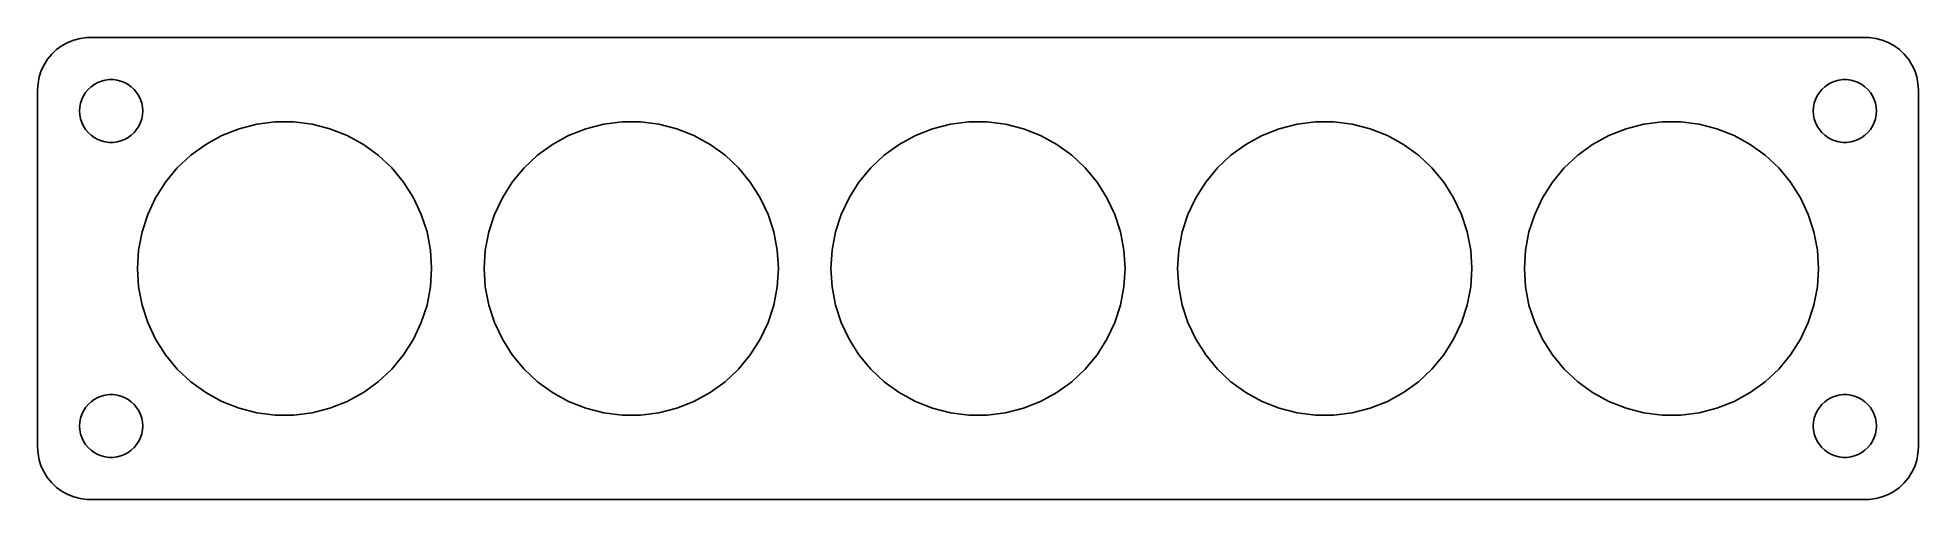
# Model space of a CAD drawing. Header units: metres. Extents: x -90 to 90, y -22 to 22.
import ezdxf

# ---------------------------------------------------------------- set-up
doc = ezdxf.new("R2010")
doc.units = ezdxf.units.M

msp = doc.modelspace()

# ---------------------------------------------------------------- linework, layer by layer
for p, q in [((-86.6289, 21.5241), (-87.1791, 21.2216)), ((-86.0451, 21.7553), (-86.6289, 21.5241)), ((-85.4369, 21.9114), (-86.0451, 21.7553)), ((-84.8139, 21.9901), (-85.4369, 21.9114)), ((84.8139, 21.9901), (-84.8139, 21.9901)), ((85.4369, 21.9114), (84.8139, 21.9901)), ((86.0451, 21.7553), (85.4369, 21.9114)), ((86.6289, 21.5241), (86.0451, 21.7553)), ((87.1791, 21.2216), (86.6289, 21.5241)), ((-88.5451, 19.9389), (-88.8815, 19.4088)), ((-88.1448, 20.4227), (-88.5451, 19.9389)), ((-87.6871, 20.8526), (-88.1448, 20.4227)), ((-87.1791, 21.2216), (-87.6871, 20.8526)), ((87.6871, 20.8526), (87.1791, 21.2216)), ((88.1448, 20.4227), (87.6871, 20.8526)), ((88.5451, 19.9389), (88.1448, 20.4227)), ((88.8815, 19.4088), (88.5451, 19.9389)), ((-89.3429, 18.2434), (-89.4606, 17.6267)), ((-89.1489, 18.8406), (-89.3429, 18.2434)), ((-88.8815, 19.4088), (-89.1489, 18.8406)), ((-83.427, 17.8532), (-83.0621, 17.9469)), ((-83.0621, 17.9469), (-82.6884, 17.9941)), ((-82.6884, 17.9941), (-82.3116, 17.9941)), ((-82.3116, 17.9941), (-81.9379, 17.9469)), ((-81.9379, 17.9469), (-81.573, 17.8532)), ((81.573, 17.8532), (81.9379, 17.9469)), ((81.9379, 17.9469), (82.3116, 17.9941)), ((82.3116, 17.9941), (82.6884, 17.9941)), ((82.6884, 17.9941), (83.0621, 17.9469)), ((83.0621, 17.9469), (83.427, 17.8532)), ((89.1489, 18.8406), (88.8815, 19.4088)), ((89.3429, 18.2434), (89.1489, 18.8406)), ((89.4606, 17.6267), (89.3429, 18.2434)), ((-89.4606, 17.6267), (-89.5, 17)), ((-89.5, 17), (-89.5, -17)), ((-85.2893, 16.1044), (-85.1289, 16.4453)), ((-85.1289, 16.4453), (-84.927, 16.7634)), ((-84.927, 16.7634), (-84.6869, 17.0536)), ((-84.6869, 17.0536), (-84.4123, 17.3115)), ((-84.4123, 17.3115), (-84.1075, 17.533)), ((-84.1075, 17.533), (-83.7773, 17.7145)), ((-83.7773, 17.7145), (-83.427, 17.8532)), ((-81.573, 17.8532), (-81.2227, 17.7145)), ((-81.2227, 17.7145), (-80.8925, 17.533)), ((-80.8925, 17.533), (-80.5877, 17.3115)), ((-80.5877, 17.3115), (-80.3131, 17.0536)), ((-80.3131, 17.0536), (-80.073, 16.7634)), ((-80.073, 16.7634), (-79.8711, 16.4453)), ((-79.8711, 16.4453), (-79.7107, 16.1044)), ((79.7107, 16.1044), (79.8711, 16.4453)), ((79.8711, 16.4453), (80.073, 16.7634)), ((80.073, 16.7634), (80.3131, 17.0536)), ((80.3131, 17.0536), (80.5877, 17.3115)), ((80.5877, 17.3115), (80.8925, 17.533)), ((80.8925, 17.533), (81.2227, 17.7145)), ((81.2227, 17.7145), (81.573, 17.8532)), ((83.427, 17.8532), (83.7773, 17.7145)), ((83.7773, 17.7145), (84.1075, 17.533)), ((84.1075, 17.533), (84.4123, 17.3115)), ((84.4123, 17.3115), (84.6869, 17.0536)), ((84.6869, 17.0536), (84.927, 16.7634)), ((84.927, 16.7634), (85.1289, 16.4453)), ((85.1289, 16.4453), (85.2893, 16.1044)), ((89.5, 17), (89.4606, 17.6267)), ((89.5, -17), (89.5, 17)), ((-85.5, 15), (-85.4763, 15.376)), ((-85.4763, 14.624), (-85.5, 15)), ((-85.4763, 15.376), (-85.4057, 15.7461)), ((-85.4057, 14.2539), (-85.4763, 14.624)), ((-85.4057, 15.7461), (-85.2893, 16.1044)), ((-79.7107, 16.1044), (-79.5943, 15.7461)), ((-79.5943, 15.7461), (-79.5237, 15.376)), ((-79.5237, 14.624), (-79.5943, 14.2539)), ((-79.5237, 15.376), (-79.5, 15)), ((-79.5, 15), (-79.5237, 14.624)), ((79.5, 15), (79.5237, 15.376)), ((79.5237, 14.624), (79.5, 15)), ((79.5237, 15.376), (79.5943, 15.7461)), ((79.5943, 14.2539), (79.5237, 14.624)), ((79.5943, 15.7461), (79.7107, 16.1044)), ((85.2893, 16.1044), (85.4057, 15.7461)), ((85.4057, 15.7461), (85.4763, 15.376)), ((85.4763, 14.624), (85.4057, 14.2539)), ((85.4763, 15.376), (85.5, 15)), ((85.5, 15), (85.4763, 14.624)), ((-85.2893, 13.8956), (-85.4057, 14.2539)), ((-85.1289, 13.5547), (-85.2893, 13.8956)), ((-84.927, 13.2366), (-85.1289, 13.5547)), ((-84.6869, 12.9464), (-84.927, 13.2366)), ((-84.4123, 12.6884), (-84.6869, 12.9464)), ((-84.1075, 12.467), (-84.4123, 12.6884)), ((-80.5877, 12.6884), (-80.8925, 12.467)), ((-80.3131, 12.9464), (-80.5877, 12.6884)), ((-80.073, 13.2366), (-80.3131, 12.9464)), ((-79.8711, 13.5547), (-80.073, 13.2366)), ((-79.7107, 13.8956), (-79.8711, 13.5547)), ((-79.5943, 14.2539), (-79.7107, 13.8956)), ((-73.5016, 11.8206), (-71.9609, 12.6676)), ((-71.9609, 12.6676), (-70.3262, 13.3148)), ((-70.3262, 13.3148), (-68.6233, 13.752)), ((-68.6233, 13.752), (-66.8791, 13.9724)), ((-66.8791, 13.9724), (-65.1209, 13.9724)), ((-65.1209, 13.9724), (-63.3767, 13.752)), ((-63.3767, 13.752), (-61.6738, 13.3148)), ((-61.6738, 13.3148), (-60.0391, 12.6676)), ((-60.0391, 12.6676), (-58.4984, 11.8206)), ((-40.5016, 11.8206), (-38.9609, 12.6676)), ((-38.9609, 12.6676), (-37.3262, 13.3148)), ((-37.3262, 13.3148), (-35.6233, 13.752)), ((-35.6233, 13.752), (-33.8791, 13.9724)), ((-33.8791, 13.9724), (-32.1209, 13.9724)), ((-32.1209, 13.9724), (-30.3766, 13.752)), ((-30.3766, 13.752), (-28.6738, 13.3148)), ((-28.6738, 13.3148), (-27.0391, 12.6676)), ((-27.0391, 12.6676), (-25.4984, 11.8206)), ((-7.50157, 11.8206), (-5.96091, 12.6676)), ((-5.96091, 12.6676), (-4.32623, 13.3148)), ((-4.32623, 13.3148), (-2.62334, 13.752)), ((-2.62334, 13.752), (-0.87906, 13.9724)), ((-0.87906, 13.9724), (0.87906, 13.9724)), ((0.87906, 13.9724), (2.62334, 13.752)), ((2.62334, 13.752), (4.32623, 13.3148)), ((4.32623, 13.3148), (5.96091, 12.6676)), ((5.96091, 12.6676), (7.50157, 11.8206)), ((25.4984, 11.8206), (27.0391, 12.6676)), ((27.0391, 12.6676), (28.6738, 13.3148)), ((28.6738, 13.3148), (30.3766, 13.752)), ((30.3766, 13.752), (32.1209, 13.9724)), ((32.1209, 13.9724), (33.8791, 13.9724)), ((33.8791, 13.9724), (35.6233, 13.752)), ((35.6233, 13.752), (37.3262, 13.3148)), ((37.3262, 13.3148), (38.9609, 12.6676)), ((38.9609, 12.6676), (40.5016, 11.8206)), ((58.4984, 11.8206), (60.0391, 12.6676)), ((60.0391, 12.6676), (61.6738, 13.3148)), ((61.6738, 13.3148), (63.3767, 13.752)), ((63.3767, 13.752), (65.1209, 13.9724)), ((65.1209, 13.9724), (66.8791, 13.9724)), ((66.8791, 13.9724), (68.6233, 13.752)), ((68.6233, 13.752), (70.3262, 13.3148)), ((70.3262, 13.3148), (71.9609, 12.6676)), ((71.9609, 12.6676), (73.5016, 11.8206)), ((79.7107, 13.8956), (79.5943, 14.2539)), ((79.8711, 13.5547), (79.7107, 13.8956)), ((80.073, 13.2366), (79.8711, 13.5547)), ((80.3131, 12.9464), (80.073, 13.2366)), ((80.5877, 12.6884), (80.3131, 12.9464)), ((80.8925, 12.467), (80.5877, 12.6884)), ((84.4123, 12.6884), (84.1075, 12.467)), ((84.6869, 12.9464), (84.4123, 12.6884)), ((84.927, 13.2366), (84.6869, 12.9464)), ((85.1289, 13.5547), (84.927, 13.2366)), ((85.2893, 13.8956), (85.1289, 13.5547)), ((85.4057, 14.2539), (85.2893, 13.8956)), ((-83.7773, 12.2855), (-84.1075, 12.467)), ((-83.427, 12.1468), (-83.7773, 12.2855)), ((-83.0621, 12.0531), (-83.427, 12.1468)), ((-82.6884, 12.0059), (-83.0621, 12.0531)), ((-82.3116, 12.0059), (-82.6884, 12.0059)), ((-81.9379, 12.0531), (-82.3116, 12.0059)), ((-81.573, 12.1468), (-81.9379, 12.0531)), ((-81.2227, 12.2855), (-81.573, 12.1468)), ((-80.8925, 12.467), (-81.2227, 12.2855)), ((-76.2056, 9.58365), (-74.9239, 10.7872)), ((-74.9239, 10.7872), (-73.5016, 11.8206)), ((-58.4984, 11.8206), (-57.0761, 10.7872)), ((-57.0761, 10.7872), (-55.7944, 9.58365)), ((-43.2056, 9.58365), (-41.9239, 10.7872)), ((-41.9239, 10.7872), (-40.5016, 11.8206)), ((-25.4984, 11.8206), (-24.0761, 10.7872)), ((-24.0761, 10.7872), (-22.7944, 9.58365)), ((-10.2056, 9.58365), (-8.92393, 10.7872)), ((-8.92393, 10.7872), (-7.50157, 11.8206)), ((7.50157, 11.8206), (8.92393, 10.7872)), ((8.92393, 10.7872), (10.2056, 9.58365)), ((22.7944, 9.58365), (24.0761, 10.7872)), ((24.0761, 10.7872), (25.4984, 11.8206)), ((40.5016, 11.8206), (41.9239, 10.7872)), ((41.9239, 10.7872), (43.2056, 9.58365)), ((55.7944, 9.58365), (57.0761, 10.7872)), ((57.0761, 10.7872), (58.4984, 11.8206)), ((73.5016, 11.8206), (74.9239, 10.7872)), ((74.9239, 10.7872), (76.2056, 9.58365)), ((81.2227, 12.2855), (80.8925, 12.467)), ((81.573, 12.1468), (81.2227, 12.2855)), ((81.9379, 12.0531), (81.573, 12.1468)), ((82.3116, 12.0059), (81.9379, 12.0531)), ((82.6884, 12.0059), (82.3116, 12.0059)), ((83.0621, 12.0531), (82.6884, 12.0059)), ((83.427, 12.1468), (83.0621, 12.0531)), ((83.7773, 12.2855), (83.427, 12.1468)), ((84.1075, 12.467), (83.7773, 12.2855)), ((-77.3262, 8.22899), (-76.2056, 9.58365)), ((-55.7944, 9.58365), (-54.6738, 8.22899)), ((-44.3262, 8.22899), (-43.2056, 9.58365)), ((-22.7944, 9.58365), (-21.6738, 8.22899)), ((-11.3262, 8.22899), (-10.2056, 9.58365)), ((10.2056, 9.58365), (11.3262, 8.22899)), ((21.6738, 8.22899), (22.7944, 9.58365)), ((43.2056, 9.58365), (44.3262, 8.22899)), ((54.6738, 8.22899), (55.7944, 9.58365)), ((76.2056, 9.58365), (77.3262, 8.22899)), ((-78.2683, 6.74454), (-77.3262, 8.22899)), ((-54.6738, 8.22899), (-53.7317, 6.74454)), ((-45.2683, 6.74454), (-44.3262, 8.22899)), ((-21.6738, 8.22899), (-20.7317, 6.74454)), ((-12.2683, 6.74454), (-11.3262, 8.22899)), ((11.3262, 8.22899), (12.2683, 6.74454)), ((20.7317, 6.74454), (21.6738, 8.22899)), ((44.3262, 8.22899), (45.2683, 6.74454)), ((53.7317, 6.74454), (54.6738, 8.22899)), ((77.3262, 8.22899), (78.2683, 6.74454)), ((-79.0169, 5.15373), (-78.2683, 6.74454)), ((-53.7317, 6.74454), (-52.9831, 5.15373)), ((-46.0169, 5.15373), (-45.2683, 6.74454)), ((-20.7317, 6.74454), (-19.9831, 5.15373)), ((-13.0169, 5.15373), (-12.2683, 6.74454)), ((12.2683, 6.74454), (13.0169, 5.15373)), ((19.9831, 5.15373), (20.7317, 6.74454)), ((45.2683, 6.74454), (46.0169, 5.15373)), ((52.9831, 5.15373), (53.7317, 6.74454)), ((78.2683, 6.74454), (79.0169, 5.15373)), ((-79.5602, 3.48164), (-79.0169, 5.15373)), ((-52.9831, 5.15373), (-52.4398, 3.48164)), ((-46.5602, 3.48164), (-46.0169, 5.15373)), ((-19.9831, 5.15373), (-19.4398, 3.48164)), ((-13.5602, 3.48164), (-13.0169, 5.15373)), ((13.0169, 5.15373), (13.5602, 3.48164)), ((19.4398, 3.48164), (19.9831, 5.15373)), ((46.0169, 5.15373), (46.5602, 3.48164)), ((52.4398, 3.48164), (52.9831, 5.15373)), ((79.0169, 5.15373), (79.5602, 3.48164)), ((-79.8896, 1.75465), (-79.5602, 3.48164)), ((-52.4398, 3.48164), (-52.1104, 1.75465)), ((-46.8896, 1.75465), (-46.5602, 3.48164)), ((-19.4398, 3.48164), (-19.1104, 1.75465)), ((-13.8896, 1.75465), (-13.5602, 3.48164)), ((13.5602, 3.48164), (13.8896, 1.75465)), ((19.1104, 1.75465), (19.4398, 3.48164)), ((46.5602, 3.48164), (46.8896, 1.75465)), ((52.1104, 1.75465), (52.4398, 3.48164)), ((79.5602, 3.48164), (79.8896, 1.75465)), ((-80, 0), (-79.8896, 1.75465)), ((-79.8896, -1.75465), (-80, 0)), ((-52.1104, 1.75465), (-52, 0)), ((-52, 0), (-52.1104, -1.75465)), ((-47, 0), (-46.8896, 1.75465)), ((-46.8896, -1.75465), (-47, 0)), ((-19.1104, 1.75465), (-19, 0)), ((-19, 0), (-19.1104, -1.75465)), ((-14, 0), (-13.8896, 1.75465)), ((-13.8896, -1.75465), (-14, 0)), ((13.8896, 1.75465), (14, 0)), ((14, 0), (13.8896, -1.75465)), ((19, 0), (19.1104, 1.75465)), ((19.1104, -1.75465), (19, 0)), ((46.8896, 1.75465), (47, 0)), ((47, 0), (46.8896, -1.75465)), ((52, 0), (52.1104, 1.75465)), ((52.1104, -1.75465), (52, 0)), ((79.8896, 1.75465), (80, 0)), ((80, 0), (79.8896, -1.75465)), ((-79.5602, -3.48164), (-79.8896, -1.75465)), ((-52.1104, -1.75465), (-52.4398, -3.48164)), ((-46.5602, -3.48164), (-46.8896, -1.75465)), ((-19.1104, -1.75465), (-19.4398, -3.48164)), ((-13.5602, -3.48164), (-13.8896, -1.75465)), ((13.8896, -1.75465), (13.5602, -3.48164)), ((19.4398, -3.48164), (19.1104, -1.75465)), ((46.8896, -1.75465), (46.5602, -3.48164)), ((52.4398, -3.48164), (52.1104, -1.75465)), ((79.8896, -1.75465), (79.5602, -3.48164)), ((-79.0169, -5.15373), (-79.5602, -3.48164)), ((-52.4398, -3.48164), (-52.9831, -5.15373)), ((-46.0169, -5.15373), (-46.5602, -3.48164)), ((-19.4398, -3.48164), (-19.9831, -5.15373)), ((-13.0169, -5.15373), (-13.5602, -3.48164)), ((13.5602, -3.48164), (13.0169, -5.15373)), ((19.9831, -5.15373), (19.4398, -3.48164)), ((46.5602, -3.48164), (46.0169, -5.15373)), ((52.9831, -5.15373), (52.4398, -3.48164)), ((79.5602, -3.48164), (79.0169, -5.15373)), ((-78.2683, -6.74454), (-79.0169, -5.15373)), ((-52.9831, -5.15373), (-53.7317, -6.74454)), ((-45.2683, -6.74454), (-46.0169, -5.15373)), ((-19.9831, -5.15373), (-20.7317, -6.74454)), ((-12.2683, -6.74454), (-13.0169, -5.15373)), ((13.0169, -5.15373), (12.2683, -6.74454)), ((20.7317, -6.74454), (19.9831, -5.15373)), ((46.0169, -5.15373), (45.2683, -6.74454)), ((53.7317, -6.74454), (52.9831, -5.15373)), ((79.0169, -5.15373), (78.2683, -6.74454)), ((-77.3262, -8.22899), (-78.2683, -6.74454)), ((-53.7317, -6.74454), (-54.6738, -8.22899)), ((-44.3262, -8.22899), (-45.2683, -6.74454)), ((-20.7317, -6.74454), (-21.6738, -8.22899)), ((-11.3262, -8.22899), (-12.2683, -6.74454)), ((12.2683, -6.74454), (11.3262, -8.22899)), ((21.6738, -8.22899), (20.7317, -6.74454)), ((45.2683, -6.74454), (44.3262, -8.22899)), ((54.6738, -8.22899), (53.7317, -6.74454)), ((78.2683, -6.74454), (77.3262, -8.22899)), ((-76.2056, -9.58365), (-77.3262, -8.22899)), ((-54.6738, -8.22899), (-55.7944, -9.58365)), ((-43.2056, -9.58365), (-44.3262, -8.22899)), ((-21.6738, -8.22899), (-22.7944, -9.58365)), ((-10.2056, -9.58365), (-11.3262, -8.22899)), ((11.3262, -8.22899), (10.2056, -9.58365)), ((22.7944, -9.58365), (21.6738, -8.22899)), ((44.3262, -8.22899), (43.2056, -9.58365)), ((55.7944, -9.58365), (54.6738, -8.22899)), ((77.3262, -8.22899), (76.2056, -9.58365)), ((-74.9239, -10.7872), (-76.2056, -9.58365)), ((-55.7944, -9.58365), (-57.0761, -10.7872)), ((-41.9239, -10.7872), (-43.2056, -9.58365)), ((-22.7944, -9.58365), (-24.0761, -10.7872)), ((-8.92393, -10.7872), (-10.2056, -9.58365)), ((10.2056, -9.58365), (8.92393, -10.7872)), ((24.0761, -10.7872), (22.7944, -9.58365)), ((43.2056, -9.58365), (41.9239, -10.7872)), ((57.0761, -10.7872), (55.7944, -9.58365)), ((76.2056, -9.58365), (74.9239, -10.7872)), ((-84.4123, -12.6884), (-84.1075, -12.467)), ((-84.1075, -12.467), (-83.7773, -12.2855)), ((-83.7773, -12.2855), (-83.427, -12.1468)), ((-83.427, -12.1468), (-83.0621, -12.0531)), ((-83.0621, -12.0531), (-82.6884, -12.0059)), ((-82.6884, -12.0059), (-82.3116, -12.0059)), ((-82.3116, -12.0059), (-81.9379, -12.0531)), ((-81.9379, -12.0531), (-81.573, -12.1468)), ((-81.573, -12.1468), (-81.2227, -12.2855)), ((-81.2227, -12.2855), (-80.8925, -12.467)), ((-80.8925, -12.467), (-80.5877, -12.6884)), ((-73.5016, -11.8206), (-74.9239, -10.7872)), ((-71.9609, -12.6676), (-73.5016, -11.8206)), ((-58.4984, -11.8206), (-60.0391, -12.6676)), ((-57.0761, -10.7872), (-58.4984, -11.8206)), ((-40.5016, -11.8206), (-41.9239, -10.7872)), ((-38.9609, -12.6676), (-40.5016, -11.8206)), ((-25.4984, -11.8206), (-27.0391, -12.6676)), ((-24.0761, -10.7872), (-25.4984, -11.8206)), ((-7.50157, -11.8206), (-8.92393, -10.7872)), ((-5.96091, -12.6676), (-7.50157, -11.8206)), ((7.50157, -11.8206), (5.96091, -12.6676)), ((8.92393, -10.7872), (7.50157, -11.8206)), ((25.4984, -11.8206), (24.0761, -10.7872)), ((27.0391, -12.6676), (25.4984, -11.8206)), ((40.5016, -11.8206), (38.9609, -12.6676)), ((41.9239, -10.7872), (40.5016, -11.8206)), ((58.4984, -11.8206), (57.0761, -10.7872)), ((60.0391, -12.6676), (58.4984, -11.8206)), ((73.5016, -11.8206), (71.9609, -12.6676)), ((74.9239, -10.7872), (73.5016, -11.8206)), ((80.5877, -12.6884), (80.8925, -12.467)), ((80.8925, -12.467), (81.2227, -12.2855)), ((81.2227, -12.2855), (81.573, -12.1468)), ((81.573, -12.1468), (81.9379, -12.0531)), ((81.9379, -12.0531), (82.3116, -12.0059)), ((82.3116, -12.0059), (82.6884, -12.0059)), ((82.6884, -12.0059), (83.0621, -12.0531)), ((83.0621, -12.0531), (83.427, -12.1468)), ((83.427, -12.1468), (83.7773, -12.2855)), ((83.7773, -12.2855), (84.1075, -12.467)), ((84.1075, -12.467), (84.4123, -12.6884)), ((-85.4763, -14.624), (-85.4057, -14.2539)), ((-85.4057, -14.2539), (-85.2893, -13.8956)), ((-85.2893, -13.8956), (-85.1289, -13.5547)), ((-85.1289, -13.5547), (-84.927, -13.2366)), ((-84.927, -13.2366), (-84.6869, -12.9464)), ((-84.6869, -12.9464), (-84.4123, -12.6884)), ((-80.5877, -12.6884), (-80.3131, -12.9464)), ((-80.3131, -12.9464), (-80.073, -13.2366)), ((-80.073, -13.2366), (-79.8711, -13.5547)), ((-79.8711, -13.5547), (-79.7107, -13.8956)), ((-79.7107, -13.8956), (-79.5943, -14.2539)), ((-79.5943, -14.2539), (-79.5237, -14.624)), ((-70.3262, -13.3148), (-71.9609, -12.6676)), ((-68.6233, -13.752), (-70.3262, -13.3148)), ((-66.8791, -13.9724), (-68.6233, -13.752)), ((-65.1209, -13.9724), (-66.8791, -13.9724)), ((-63.3767, -13.752), (-65.1209, -13.9724)), ((-61.6738, -13.3148), (-63.3767, -13.752)), ((-60.0391, -12.6676), (-61.6738, -13.3148)), ((-37.3262, -13.3148), (-38.9609, -12.6676)), ((-35.6233, -13.752), (-37.3262, -13.3148)), ((-33.8791, -13.9724), (-35.6233, -13.752)), ((-32.1209, -13.9724), (-33.8791, -13.9724)), ((-30.3766, -13.752), (-32.1209, -13.9724)), ((-28.6738, -13.3148), (-30.3766, -13.752)), ((-27.0391, -12.6676), (-28.6738, -13.3148)), ((-4.32623, -13.3148), (-5.96091, -12.6676)), ((-2.62334, -13.752), (-4.32623, -13.3148)), ((-0.87906, -13.9724), (-2.62334, -13.752)), ((0.87906, -13.9724), (-0.87906, -13.9724)), ((2.62334, -13.752), (0.87906, -13.9724)), ((4.32623, -13.3148), (2.62334, -13.752)), ((5.96091, -12.6676), (4.32623, -13.3148)), ((28.6738, -13.3148), (27.0391, -12.6676)), ((30.3766, -13.752), (28.6738, -13.3148)), ((32.1209, -13.9724), (30.3766, -13.752)), ((33.8791, -13.9724), (32.1209, -13.9724)), ((35.6233, -13.752), (33.8791, -13.9724)), ((37.3262, -13.3148), (35.6233, -13.752)), ((38.9609, -12.6676), (37.3262, -13.3148)), ((61.6738, -13.3148), (60.0391, -12.6676)), ((63.3767, -13.752), (61.6738, -13.3148)), ((65.1209, -13.9724), (63.3767, -13.752)), ((66.8791, -13.9724), (65.1209, -13.9724)), ((68.6233, -13.752), (66.8791, -13.9724)), ((70.3262, -13.3148), (68.6233, -13.752)), ((71.9609, -12.6676), (70.3262, -13.3148)), ((79.5237, -14.624), (79.5943, -14.2539)), ((79.5943, -14.2539), (79.7107, -13.8956)), ((79.7107, -13.8956), (79.8711, -13.5547)), ((79.8711, -13.5547), (80.073, -13.2366)), ((80.073, -13.2366), (80.3131, -12.9464)), ((80.3131, -12.9464), (80.5877, -12.6884)), ((84.4123, -12.6884), (84.6869, -12.9464)), ((84.6869, -12.9464), (84.927, -13.2366)), ((84.927, -13.2366), (85.1289, -13.5547)), ((85.1289, -13.5547), (85.2893, -13.8956)), ((85.2893, -13.8956), (85.4057, -14.2539)), ((85.4057, -14.2539), (85.4763, -14.624)), ((-85.5, -15), (-85.4763, -14.624)), ((-85.4763, -15.376), (-85.5, -15)), ((-85.4057, -15.7461), (-85.4763, -15.376)), ((-85.2893, -16.1044), (-85.4057, -15.7461)), ((-85.1289, -16.4453), (-85.2893, -16.1044)), ((-79.7107, -16.1044), (-79.8711, -16.4453)), ((-79.5943, -15.7461), (-79.7107, -16.1044)), ((-79.5237, -15.376), (-79.5943, -15.7461)), ((-79.5237, -14.624), (-79.5, -15)), ((-79.5, -15), (-79.5237, -15.376)), ((79.5, -15), (79.5237, -14.624)), ((79.5237, -15.376), (79.5, -15)), ((79.5943, -15.7461), (79.5237, -15.376)), ((79.7107, -16.1044), (79.5943, -15.7461)), ((79.8711, -16.4453), (79.7107, -16.1044)), ((85.2893, -16.1044), (85.1289, -16.4453)), ((85.4057, -15.7461), (85.2893, -16.1044)), ((85.4763, -15.376), (85.4057, -15.7461)), ((85.4763, -14.624), (85.5, -15)), ((85.5, -15), (85.4763, -15.376)), ((-89.5, -17), (-89.4606, -17.6267)), ((-89.4606, -17.6267), (-89.3429, -18.2434)), ((-84.927, -16.7634), (-85.1289, -16.4453)), ((-84.6869, -17.0536), (-84.927, -16.7634)), ((-84.4123, -17.3115), (-84.6869, -17.0536)), ((-84.1075, -17.533), (-84.4123, -17.3115)), ((-83.7773, -17.7145), (-84.1075, -17.533)), ((-83.427, -17.8532), (-83.7773, -17.7145)), ((-83.0621, -17.9469), (-83.427, -17.8532)), ((-81.573, -17.8532), (-81.9379, -17.9469)), ((-81.2227, -17.7145), (-81.573, -17.8532)), ((-80.8925, -17.533), (-81.2227, -17.7145)), ((-80.5877, -17.3115), (-80.8925, -17.533)), ((-80.3131, -17.0536), (-80.5877, -17.3115)), ((-80.073, -16.7634), (-80.3131, -17.0536)), ((-79.8711, -16.4453), (-80.073, -16.7634)), ((80.073, -16.7634), (79.8711, -16.4453)), ((80.3131, -17.0536), (80.073, -16.7634)), ((80.5877, -17.3115), (80.3131, -17.0536)), ((80.8925, -17.533), (80.5877, -17.3115)), ((81.2227, -17.7145), (80.8925, -17.533)), ((81.573, -17.8532), (81.2227, -17.7145)), ((81.9379, -17.9469), (81.573, -17.8532)), ((83.427, -17.8532), (83.0621, -17.9469)), ((83.7773, -17.7145), (83.427, -17.8532)), ((84.1075, -17.533), (83.7773, -17.7145)), ((84.4123, -17.3115), (84.1075, -17.533)), ((84.6869, -17.0536), (84.4123, -17.3115)), ((84.927, -16.7634), (84.6869, -17.0536)), ((85.1289, -16.4453), (84.927, -16.7634)), ((89.3429, -18.2434), (89.4606, -17.6267)), ((89.4606, -17.6267), (89.5, -17)), ((-89.3429, -18.2434), (-89.1489, -18.8406)), ((-89.1489, -18.8406), (-88.8815, -19.4088)), ((-88.8815, -19.4088), (-88.5451, -19.9389)), ((-82.6884, -17.9941), (-83.0621, -17.9469)), ((-82.3116, -17.9941), (-82.6884, -17.9941)), ((-81.9379, -17.9469), (-82.3116, -17.9941)), ((82.3116, -17.9941), (81.9379, -17.9469)), ((82.6884, -17.9941), (82.3116, -17.9941)), ((83.0621, -17.9469), (82.6884, -17.9941)), ((88.5451, -19.9389), (88.8815, -19.4088)), ((88.8815, -19.4088), (89.1489, -18.8406)), ((89.1489, -18.8406), (89.3429, -18.2434)), ((-88.5451, -19.9389), (-88.1448, -20.4227)), ((-88.1448, -20.4227), (-87.6871, -20.8526)), ((-87.6871, -20.8526), (-87.1791, -21.2216)), ((-87.1791, -21.2216), (-86.6289, -21.5241)), ((86.6289, -21.5241), (87.1791, -21.2216)), ((87.1791, -21.2216), (87.6871, -20.8526)), ((87.6871, -20.8526), (88.1448, -20.4227)), ((88.1448, -20.4227), (88.5451, -19.9389)), ((-86.6289, -21.5241), (-86.0451, -21.7553)), ((-86.0451, -21.7553), (-85.4369, -21.9114)), ((-85.4369, -21.9114), (-84.8139, -21.9901)), ((-84.8139, -21.9901), (84.8139, -21.9901)), ((84.8139, -21.9901), (85.4369, -21.9114)), ((85.4369, -21.9114), (86.0451, -21.7553)), ((86.0451, -21.7553), (86.6289, -21.5241))]:
    msp.add_line(p, q)

doc.saveas('drawing.dxf')
